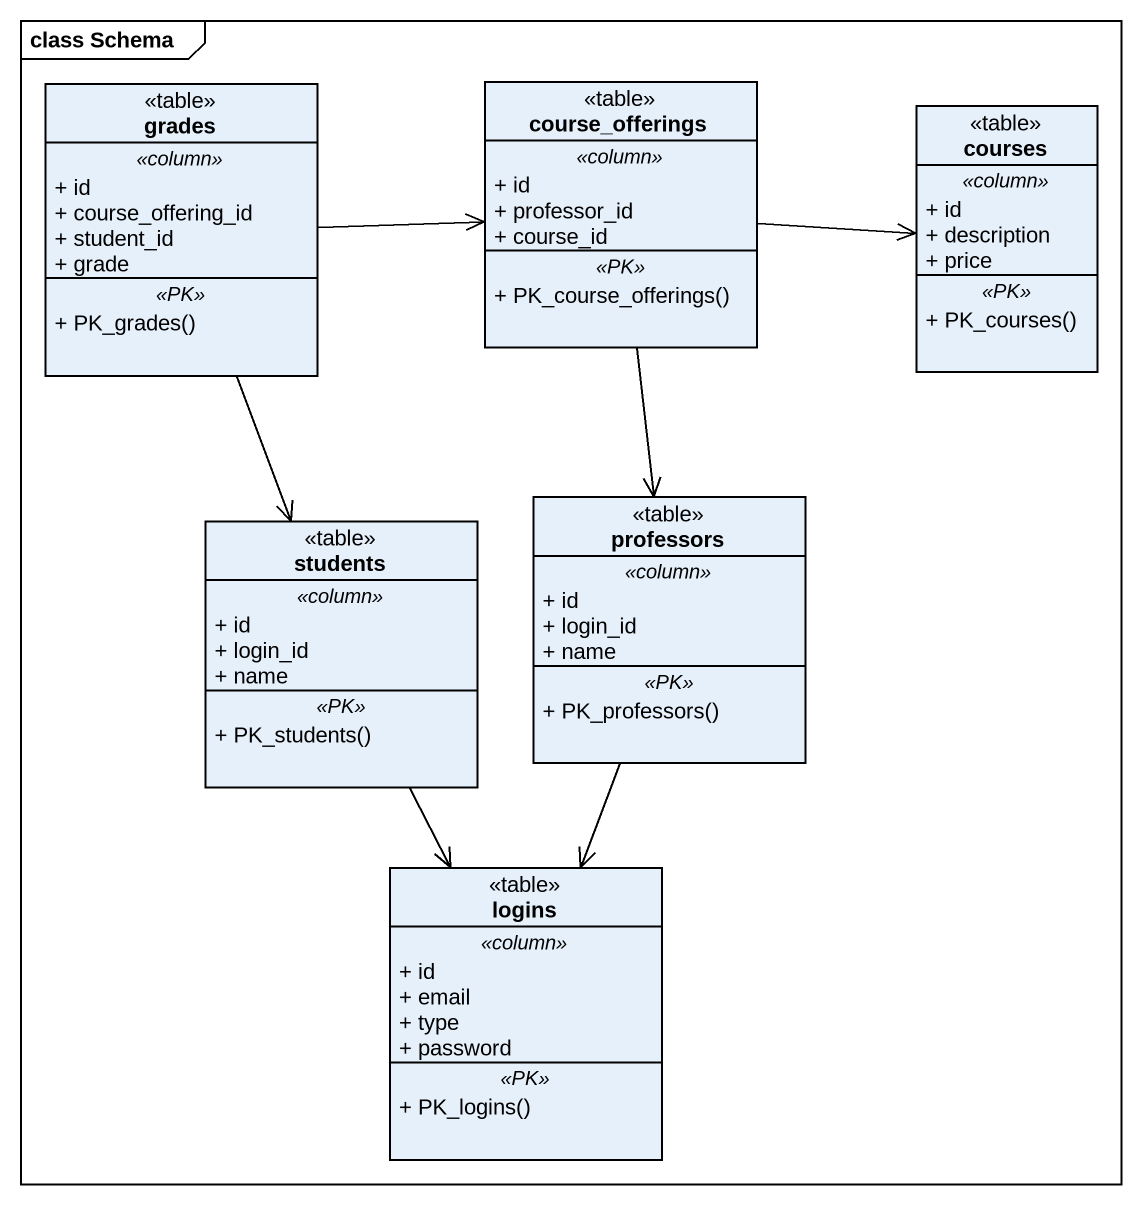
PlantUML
@startuml
mainframe class Schema
hide circle
hide empty members
skinparam classAttributeIconSize 0
class grades <<table>> {
  .. <<column>> ..
  + id
  + course_offering_id
  + student_id
  + grade
  .. <<PK>> ..
  + PK_grades()
}
class course_offerings <<table>> {
  .. <<column>> ..
  + id
  + professor_id
  + course_id
  .. <<PK>> ..
  + PK_course_offerings()
}
class courses <<table>> {
  .. <<column>> ..
  + id
  + description
  + price
  .. <<PK>> ..
  + PK_courses()
}
class professors <<table>> {
  .. <<column>> ..
  + id
  + login_id
  + name
  .. <<PK>> ..
  + PK_professors()
}
class students <<table>> {
  .. <<column>> ..
  + id
  + login_id
  + name
  .. <<PK>> ..
  + PK_students()
}
class logins <<table>> {
  .. <<column>> ..
  + id
  + email
  + type
  + password
  .. <<PK>> ..
  + PK_logins()
}
grades -right-> course_offerings
grades --> students
course_offerings -right-> courses
course_offerings --> professors
professors --> logins
students --> logins
@enduml
